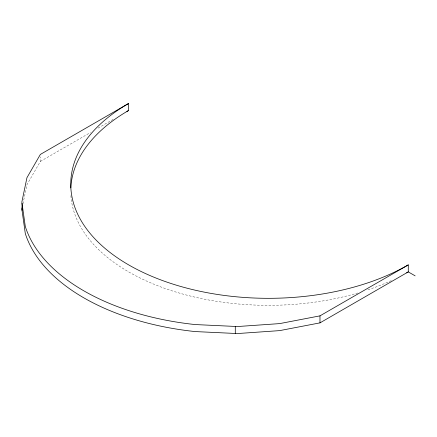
<?xml version="1.0" encoding="UTF-8"?>
<svg xmlns="http://www.w3.org/2000/svg" width="437" height="437" viewBox="0 0 437 437"><rect width="100%" height="100%" fill="white"/><g stroke="black" fill="none" stroke-linecap="round" stroke-linejoin="round"><path stroke-width="0.33" stroke-dasharray="2.19 1.64" d="M22.948 203.806L26.941 184.714L40.357 161.433L40.357 156.97M40.357 161.433L90.393 132.548M98.046 128.128L113.352 119.29M391.317 280.62A197.721 114.155 0 0 1 367.326 290.031M357.898 292.981A197.721 114.155 0 0 1 70.865 195.131"/><path stroke-width="0.66" d="M22.123 207.755L21.85 209.072L25.297 233.522A211.546 122.136 0 0 0 195.115 331.568L237.471 333.557L279.658 330.618L319.977 322.872L408.278 271.89L415.15 275.862M408.278 264.882A197.721 114.155 0 0 1 128.658 264.882A197.721 114.155 0 0 1 128.658 103.443L40.357 154.425L26.941 177.701L21.85 202.058L25.297 226.508A211.546 122.136 0 0 0 195.115 324.554L237.471 326.543L279.658 323.604L319.977 315.858L408.278 264.882L408.278 271.89A197.721 114.155 0 0 1 406.618 272.835M126.894 111.473L128.658 110.457L128.658 103.443M319.977 315.858L319.977 322.872M235.286 326.444L235.286 333.453M22.025 203.32L22.025 210.328M70.827 187.883A197.721 114.155 0 0 1 128.658 110.457"/></g></svg>
